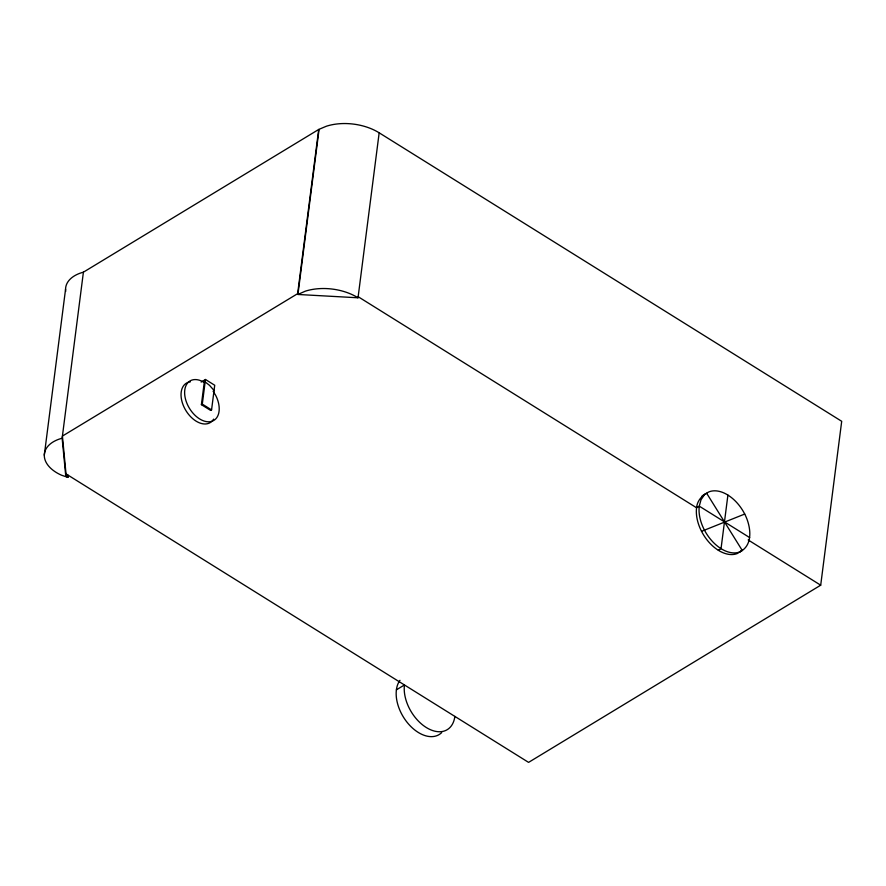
<?xml version="1.0" encoding="UTF-8"?>
<svg xmlns="http://www.w3.org/2000/svg" width="886" height="886" viewBox="0 0 886 886"><rect width="100%" height="100%" fill="white"/><g stroke="black" fill="none" stroke-linecap="round" stroke-linejoin="round"><path stroke-width="1.33" d="M704.359 494.864L701.014 499.759L699.264 506.15A33.901 21.508 58.8 0 0 711.657 540.604A33.901 21.508 58.8 0 0 739.876 551.923C753.886 544.879 750.719 525.62 744.727 514.046A33.901 21.508 58.8 0 0 709.077 491.819C702.565 494.909 697.216 500.225 696.573 507.778A33.901 21.508 58.8 0 0 708.966 542.232A33.901 21.508 58.8 0 0 737.185 553.562L741.903 550.505M44.3 455.16L65.575 289.113M68.178 475.239L67.901 477.388L61.433 475.173A35.152 21.253 7.3 0 1 62.142 438.227L83.406 272.179L318.683 129.478L326.38 126.222A43.68 26.414 7.3 0 1 379.164 132.811L841.7 421.293L820.702 585.192L528.577 762.381L66.029 473.899L62.419 436.078L298.061 293.41M67.901 477.388L65.763 476.048L66.029 473.899M201.155 382.087L205.452 379.474L214.722 385.255L211.566 409.897L210.669 410.44L201.399 404.658L204.245 382.475L205.142 381.932L209.495 385.31L213.404 389.718L214.024 390.715L213.127 391.258L215.686 395.366A23.047 14.619 58.8 0 1 208.465 421.802A23.047 14.619 58.8 0 1 184.753 395.067A23.047 14.619 58.8 0 1 204.245 382.475M201.399 404.658L202.296 404.116L205.452 379.474M297.685 293.388L318.683 129.478M379.164 132.811L358.022 297.785L297.929 294.473L319.06 129.5M727.904 495.086L721.038 548.655L718.358 550.284M396.385 689.862L404.448 684.967A33.901 21.508 58.8 0 0 426.221 727.472A33.901 21.508 58.8 0 0 454.861 716.409M701.535 531.323L744.727 514.046M739.544 552.033L742.224 550.405L706.718 493.347M297.929 294.473L305.249 291.195A43.68 26.414 7.3 0 1 358.022 297.785M749.678 537.592L699.264 506.15L696.573 507.778L358.165 296.721M748.161 539.951L820.702 585.192M202.296 404.116L211.566 409.897M62.142 438.227L65.763 476.048M701.668 496.492A33.901 21.508 58.8 0 1 706.386 493.447M441.704 732.589A33.901 21.508 58.8 0 1 407.084 722.3A33.901 21.508 58.8 0 1 399.963 680.326M65.719 291.361A35.152 21.253 7.3 0 1 83.406 272.179M213.637 419.133A23.047 14.619 58.8 0 1 186.038 410.794A23.047 14.619 58.8 0 1 190.412 381.811"/></g></svg>
